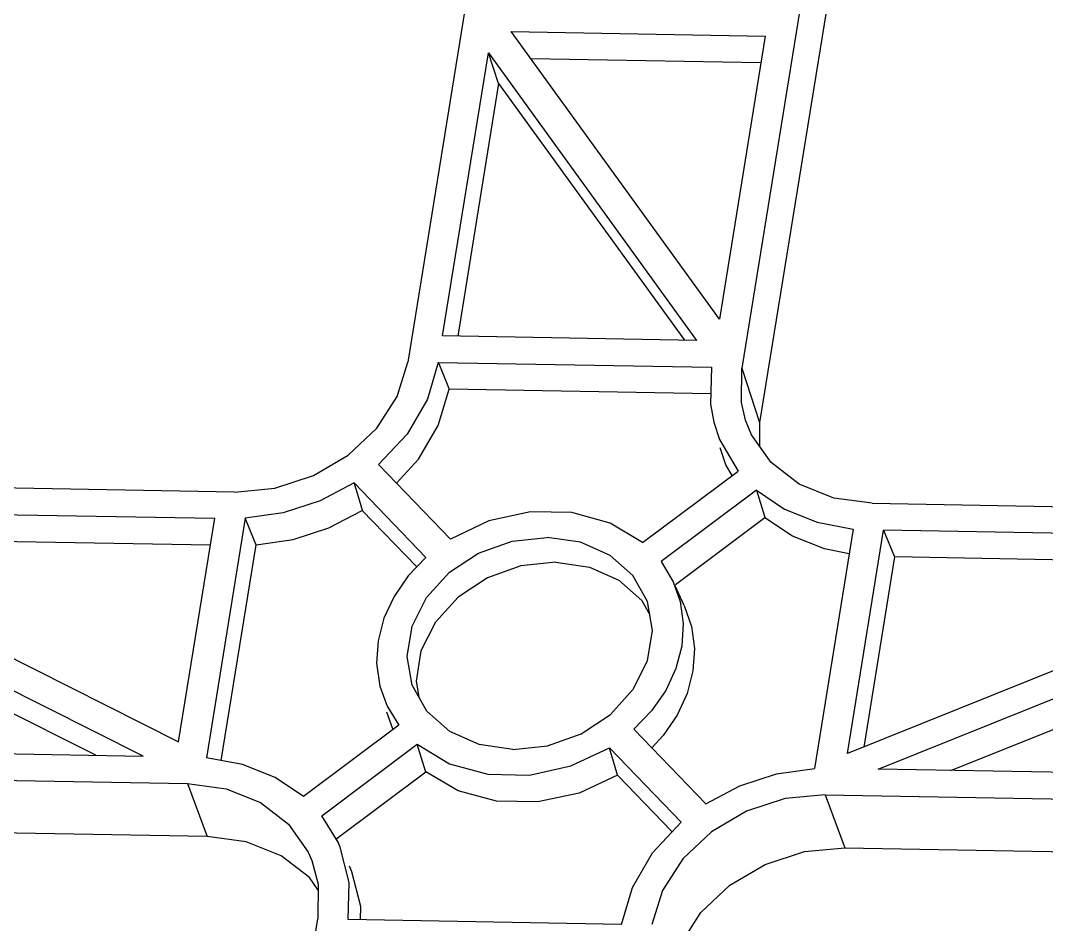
# Model space of a CAD drawing. Extents: x -268 to 907, y 393 to 1224.
# Drawn here: x 560.1 to 625.9, y 709.4 to 767.3 of the extents above; entities that cross this region are included whole.
import ezdxf

# ---------------------------------------------------------------- set-up
doc = ezdxf.new("R2010")
doc.units = 0
doc.header["$LTSCALE"] = 1.21
doc.header["$MEASUREMENT"] = 0
doc.layers.get('0').update_dxf_attribs({"linetype": 'CONTINUOUS'})

msp = doc.modelspace()

# ---------------------------------------------------------------- linework, layer by layer
at = {"color": 7, "linetype": 'Continuous'}
for p, q in [((592.10249, 789.55592), (584.95752, 745.39618)), ((613.49599, 789.17718), (606.35102, 745.01745)), ((614.62806, 785.68749), (607.48309, 741.52775)), ((604.90682, 748.14626), (591.57242, 766.57134)), ((591.57242, 766.57134), (607.84137, 766.28332)), ((607.84137, 766.28332), (604.90682, 748.14626)), ((587.18031, 747.07952), (590.11486, 765.21658)), ((590.77065, 763.23987), (590.11486, 765.21658)), ((590.11486, 765.21658), (603.44926, 746.7915)), ((592.82667, 764.83824), (607.56534, 764.57732)), ((590.77065, 763.23987), (588.15315, 747.06229)), ((590.77065, 763.23987), (602.66443, 746.8054)), ((603.44926, 746.7915), (587.18031, 747.07952)), ((586.90574, 745.38268), (604.40956, 745.0728)), ((606.35102, 745.01745), (607.48309, 741.52775)), ((604.35995, 743.36279), (587.60187, 743.65946)), ((607.48309, 741.52775), (607.46697, 740.04541)), ((605.32064, 738.8323), (604.96307, 739.92177)), ((573.86047, 737.08412), (429.89489, 739.63278)), ((587.68035, 734.06802), (583.07979, 738.83647)), ((605.71848, 738.1421), (605.32064, 738.8323)), ((599.98845, 733.85012), (606.10138, 738.42891)), ((581.51043, 737.66096), (586.11099, 732.89251)), ((607.28248, 737.20472), (601.16955, 732.62593)), ((614.70261, 736.36109), (758.66819, 733.81243)), ((540.68178, 735.96979), (570.27411, 721.08737)), ((540.68178, 735.96979), (572.59066, 735.4049)), ((570.27411, 721.08737), (572.59066, 735.4049)), ((574.54098, 735.40424), (572.05914, 720.06513)), ((582.03746, 735.89343), (585.50075, 732.30376)), ((607.82802, 735.43686), (602.09525, 731.14282)), ((609.59326, 734.26182), (607.82802, 735.43686)), ((567.9935, 720.17097), (538.40118, 735.05339)), ((613.48392, 734.71482), (611.00208, 719.37571)), ((544.20785, 734.19648), (572.31463, 733.6989)), ((613.10677, 720.32909), (615.42332, 734.64663)), ((647.3322, 734.08173), (613.10677, 720.32909)), ((647.3322, 734.08173), (615.42332, 734.64663)), ((615.42332, 734.64663), (616.12013, 732.9234)), ((573.0063, 719.88917), (575.2396, 733.6922)), ((564.97434, 720.22442), (539.0842, 733.24496)), ((616.12013, 732.9234), (614.15024, 720.74838)), ((615.07865, 719.33741), (649.30408, 733.09005)), ((643.25408, 732.44304), (616.12013, 732.9234)), ((601.16955, 732.62593), (601.94877, 731.33838)), ((602.65871, 729.81303), (602.06666, 731.08512)), ((619.7377, 719.25493), (648.96583, 730.99953)), ((599.93551, 730.14355), (600.45452, 729.22697)), ((585.48048, 724.97323), (585.65461, 723.96557)), ((583.57971, 723.01553), (583.98869, 721.86577)), ((600.56486, 723.06925), (599.43208, 721.88744)), ((602.20398, 722.79958), (601.31624, 721.49239)), ((584.37352, 722.15402), (578.26059, 717.57524)), ((599.43208, 721.88744), (604.03264, 717.11899)), ((426.87488, 720.96752), (570.84046, 718.41886)), ((579.44168, 716.35104), (585.55461, 720.92983)), ((601.31624, 721.49239), (600.57553, 720.70225)), ((536.08463, 720.73586), (567.9935, 720.17097)), ((602.46328, 715.94348), (597.86272, 720.71193)), ((580.34546, 714.85151), (586.10216, 719.16347)), ((598.38824, 718.94596), (595.92591, 717.80632)), ((601.85304, 715.35473), (598.38824, 718.94596)), ((646.98752, 718.77252), (615.07865, 719.33741)), ((570.84046, 718.41886), (572.10038, 715.02493)), ((595.92591, 717.80632), (593.27747, 717.2394)), ((611.6826, 717.69583), (755.64818, 715.14717)), ((611.6826, 717.69583), (612.94252, 714.30189)), ((572.10038, 715.02493), (428.1348, 717.57358)), ((580.48187, 714.66938), (579.44168, 716.35104)), ((612.94252, 714.30189), (756.9081, 711.75323)), ((579.21193, 711.59165), (578.64908, 712.38815)), ((581.91634, 710.56862), (581.89989, 709.69275)), ((572.04708, 665.60277), (579.19205, 709.7625)), ((598.63733, 709.39728), (581.1335, 709.70715))]:
    msp.add_line(p, q, dxfattribs=at)
for points in [[(573.86047, 737.08412), (576.42413, 737.32867), (578.90672, 738.1348), (581.13864, 739.44735), (582.96816, 741.17693), (584.27085, 743.20611), (584.95752, 745.39618)], [(586.90574, 745.38268), (586.20839, 743.02043), (584.90927, 740.79761), (583.07979, 738.83647)], [(604.40956, 745.0728), (604.3407, 742.69943), (604.54871, 741.55205)], [(606.5883, 741.69041), (606.32709, 742.81565), (606.35102, 745.01745)], [(584.22117, 737.65343), (585.62613, 739.18096), (586.89725, 741.35327), (587.60187, 743.65946)], [(604.54871, 741.55205), (604.91515, 740.44344), (606.10138, 738.42891)], [(614.70261, 736.36109), (612.2325, 736.69475), (610.0242, 737.58392), (608.22855, 738.96777), (606.96757, 740.75206), (606.5883, 741.69041)], [(581.51043, 737.66096), (579.32836, 736.51182), (576.97173, 735.74873), (574.54098, 735.40424)], [(607.28248, 737.20472), (609.08128, 735.9851), (611.17823, 735.14317), (613.48392, 734.71482)], [(575.2396, 733.6922), (577.60702, 734.04391), (579.90315, 734.78743), (582.03746, 735.89343)], [(599.98845, 733.85012), (597.91662, 735.09819), (595.46013, 735.77108), (592.80265, 735.81813), (590.14306, 735.23581), (587.68035, 734.06802)], [(585.2356, 724.70486), (584.915, 726.55389), (585.22966, 728.49866), (586.14708, 730.32872), (587.61537, 731.94224), (589.48447, 733.17183), (591.63539, 733.94164), (593.86972, 734.17734)], [(600.30747, 730.07509), (599.36713, 731.7342), (597.90547, 733.02275), (596.01523, 733.8641), (593.86972, 734.17734)], [(613.22809, 733.13364), (611.63636, 733.44148), (609.59326, 734.26182)], [(586.11099, 732.89251), (584.97821, 731.7107), (584.07357, 730.40241), (583.42356, 729.00592), (583.04722, 727.56213), (582.95554, 726.1133), (583.16527, 724.64564)], [(594.43522, 732.59022), (592.19901, 732.35408), (590.055, 731.5872), (588.17687, 730.35171), (586.7168, 728.7477), (585.79305, 726.90511), (585.48048, 724.97323)], [(594.43522, 732.59022), (596.58246, 732.27648), (598.46678, 731.43829), (599.93551, 730.14355)], [(601.94877, 731.33838), (602.39184, 730.07811), (602.58752, 728.66666), (602.49585, 727.21782), (602.1195, 725.77403), (601.4695, 724.37755), (600.56486, 723.06925)], [(591.67335, 720.60261), (593.90768, 720.83831), (596.0586, 721.60813), (597.92769, 722.83771), (599.39599, 724.45123), (600.31341, 726.28129), (600.62807, 728.22606), (600.30747, 730.07509)], [(602.65872, 729.813), (603.1224, 728.47591), (603.30838, 727.06974), (603.21424, 725.62799), (602.84263, 724.19115), (602.20398, 722.79958)], [(583.16527, 724.64564), (583.62855, 723.36908), (584.37352, 722.15402)], [(591.67335, 720.60261), (589.52784, 720.91585), (587.6376, 721.7572), (586.17594, 723.04575), (585.2356, 724.70486)], [(585.55461, 720.92983), (587.62644, 719.68176), (590.08294, 719.00887), (592.74042, 718.96182), (595.4, 719.54414), (597.86272, 720.71193)], [(578.26059, 717.57524), (576.46179, 718.79485), (574.36484, 719.63678), (572.05914, 720.06513)], [(593.27747, 717.2394), (590.63308, 717.28622), (588.18269, 717.9434), (586.10216, 719.16347)], [(604.03264, 717.11899), (606.21471, 718.26813), (608.57134, 719.03122), (611.00208, 719.37571)], [(570.84046, 718.41886), (573.31057, 718.0852), (575.51886, 717.19603), (577.31452, 715.81218), (578.5755, 714.02789), (578.81164, 713.4922)], [(611.6826, 717.69583), (609.11894, 717.45128), (606.63635, 716.64515), (604.40442, 715.3326), (602.5749, 713.60302), (601.27222, 711.57384), (600.58555, 709.38377)], [(598.63733, 709.39728), (599.33467, 711.75952), (600.63379, 713.98234), (602.46328, 715.94348)], [(578.64908, 712.38815), (576.83258, 713.78806), (574.59892, 714.68743), (572.10038, 715.02493)], [(581.1335, 709.70715), (581.20237, 712.08052), (580.62791, 714.33651), (580.48187, 714.66938)], [(601.71763, 705.89407), (602.41215, 708.10926), (603.72958, 710.16155), (605.58041, 711.91138), (607.83825, 713.23916), (610.34935, 714.05453), (612.94252, 714.30189)], [(578.81164, 713.4922), (579.21598, 711.96431), (579.19205, 709.7625)], [(581.19169, 713.14424), (581.35343, 712.77339), (581.91634, 710.56862)]]:
    msp.add_lwpolyline(points, dxfattribs=at)
at = {"color": 7}
for points in [[(586.906, 745.383, 0), (586.909, 745.374, 0), (586.913, 745.365, 0), (586.917, 745.356, 0), (586.92, 745.347, 0), (586.924, 745.338, 0), (586.928, 745.329, 0), (586.931, 745.32, 0), (586.935, 745.311, 0), (586.939, 745.301, 0), (586.942, 745.292, 0), (586.946, 745.283, 0), (586.95, 745.274, 0), (586.953, 745.265, 0), (586.957, 745.256, 0), (586.96, 745.247, 0), (586.964, 745.238, 0), (586.968, 745.229, 0), (586.971, 745.22, 0), (586.975, 745.211, 0), (586.979, 745.202, 0), (586.982, 745.193, 0), (586.986, 745.184, 0), (586.99, 745.175, 0), (586.993, 745.166, 0), (586.997, 745.157, 0), (587.001, 745.148, 0), (587.004, 745.139, 0), (587.008, 745.13, 0), (587.012, 745.121, 0), (587.015, 745.112, 0), (587.019, 745.103, 0), (587.022, 745.094, 0), (587.026, 745.085, 0), (587.03, 745.076, 0), (587.033, 745.067, 0), (587.037, 745.058, 0), (587.041, 745.049, 0), (587.044, 745.04, 0), (587.048, 745.031, 0), (587.052, 745.022, 0), (587.055, 745.013, 0), (587.059, 745.004, 0), (587.063, 744.995, 0), (587.066, 744.986, 0), (587.07, 744.977, 0), (587.074, 744.968, 0), (587.077, 744.959, 0), (587.081, 744.95, 0), (587.084, 744.941, 0), (587.088, 744.932, 0), (587.092, 744.923, 0), (587.095, 744.914, 0), (587.099, 744.905, 0), (587.103, 744.896, 0), (587.106, 744.887, 0), (587.11, 744.878, 0), (587.114, 744.868, 0), (587.117, 744.859, 0), (587.121, 744.85, 0), (587.125, 744.841, 0), (587.128, 744.832, 0), (587.132, 744.823, 0), (587.136, 744.814, 0), (587.139, 744.805, 0), (587.143, 744.796, 0), (587.146, 744.787, 0), (587.15, 744.778, 0), (587.154, 744.769, 0), (587.157, 744.76, 0), (587.161, 744.751, 0), (587.165, 744.742, 0), (587.168, 744.733, 0), (587.172, 744.724, 0), (587.176, 744.715, 0), (587.179, 744.706, 0), (587.183, 744.697, 0), (587.187, 744.688, 0), (587.19, 744.679, 0), (587.194, 744.67, 0), (587.198, 744.661, 0), (587.201, 744.652, 0), (587.205, 744.643, 0), (587.208, 744.634, 0), (587.212, 744.625, 0), (587.216, 744.616, 0), (587.219, 744.607, 0), (587.223, 744.598, 0), (587.227, 744.589, 0), (587.23, 744.58, 0), (587.234, 744.571, 0), (587.238, 744.562, 0), (587.241, 744.553, 0), (587.245, 744.544, 0), (587.249, 744.535, 0), (587.252, 744.526, 0), (587.256, 744.517, 0), (587.259, 744.508, 0), (587.263, 744.499, 0), (587.267, 744.49, 0), (587.27, 744.481, 0), (587.274, 744.472, 0), (587.278, 744.463, 0), (587.281, 744.453, 0), (587.285, 744.444, 0), (587.289, 744.435, 0), (587.292, 744.426, 0), (587.296, 744.417, 0), (587.3, 744.408, 0), (587.303, 744.399, 0), (587.307, 744.39, 0), (587.311, 744.381, 0), (587.314, 744.372, 0), (587.318, 744.363, 0), (587.321, 744.354, 0), (587.325, 744.345, 0), (587.329, 744.336, 0), (587.332, 744.327, 0), (587.336, 744.318, 0), (587.34, 744.309, 0), (587.343, 744.3, 0), (587.347, 744.291, 0), (587.351, 744.282, 0), (587.354, 744.273, 0), (587.358, 744.264, 0), (587.362, 744.255, 0), (587.365, 744.246, 0), (587.369, 744.237, 0), (587.372, 744.228, 0), (587.376, 744.219, 0), (587.38, 744.21, 0), (587.383, 744.201, 0), (587.387, 744.192, 0), (587.391, 744.183, 0), (587.394, 744.174, 0), (587.398, 744.165, 0), (587.402, 744.156, 0), (587.405, 744.147, 0), (587.409, 744.138, 0), (587.413, 744.129, 0), (587.416, 744.12, 0), (587.42, 744.111, 0), (587.423, 744.102, 0), (587.427, 744.093, 0), (587.431, 744.084, 0), (587.434, 744.075, 0), (587.438, 744.066, 0), (587.442, 744.056, 0), (587.445, 744.047, 0), (587.449, 744.038, 0), (587.453, 744.029, 0), (587.456, 744.02, 0), (587.46, 744.011, 0), (587.463, 744.002, 0), (587.467, 743.993, 0), (587.471, 743.984, 0), (587.474, 743.975, 0), (587.478, 743.966, 0), (587.482, 743.957, 0), (587.485, 743.948, 0), (587.489, 743.939, 0), (587.493, 743.93, 0), (587.496, 743.921, 0), (587.5, 743.912, 0), (587.504, 743.903, 0), (587.507, 743.894, 0), (587.511, 743.885, 0), (587.514, 743.876, 0), (587.518, 743.867, 0), (587.522, 743.858, 0), (587.525, 743.849, 0), (587.529, 743.84, 0), (587.533, 743.831, 0), (587.536, 743.822, 0), (587.54, 743.813, 0), (587.544, 743.804, 0), (587.547, 743.795, 0), (587.551, 743.786, 0), (587.555, 743.777, 0), (587.558, 743.768, 0), (587.562, 743.759, 0), (587.565, 743.75, 0), (587.569, 743.741, 0), (587.573, 743.732, 0), (587.576, 743.723, 0), (587.58, 743.714, 0), (587.584, 743.705, 0), (587.587, 743.696, 0), (587.591, 743.687, 0), (587.595, 743.678, 0), (587.598, 743.668, 0), (587.602, 743.659, 0)], [(581.51, 737.661, 0), (581.513, 737.652, 0), (581.516, 737.642, 0), (581.519, 737.633, 0), (581.521, 737.624, 0), (581.524, 737.615, 0), (581.527, 737.605, 0), (581.53, 737.596, 0), (581.533, 737.587, 0), (581.535, 737.578, 0), (581.538, 737.568, 0), (581.541, 737.559, 0), (581.544, 737.55, 0), (581.546, 737.541, 0), (581.549, 737.531, 0), (581.552, 737.522, 0), (581.555, 737.513, 0), (581.557, 737.504, 0), (581.56, 737.494, 0), (581.563, 737.485, 0), (581.566, 737.476, 0), (581.568, 737.467, 0), (581.571, 737.457, 0), (581.574, 737.448, 0), (581.577, 737.439, 0), (581.579, 737.43, 0), (581.582, 737.42, 0), (581.585, 737.411, 0), (581.588, 737.402, 0), (581.59, 737.393, 0), (581.593, 737.383, 0), (581.596, 737.374, 0), (581.599, 737.365, 0), (581.602, 737.356, 0), (581.604, 737.346, 0), (581.607, 737.337, 0), (581.61, 737.328, 0), (581.613, 737.319, 0), (581.615, 737.309, 0), (581.618, 737.3, 0), (581.621, 737.291, 0), (581.624, 737.282, 0), (581.626, 737.272, 0), (581.629, 737.263, 0), (581.632, 737.254, 0), (581.635, 737.245, 0), (581.637, 737.235, 0), (581.64, 737.226, 0), (581.643, 737.217, 0), (581.646, 737.208, 0), (581.648, 737.198, 0), (581.651, 737.189, 0), (581.654, 737.18, 0), (581.657, 737.171, 0), (581.659, 737.161, 0), (581.662, 737.152, 0), (581.665, 737.143, 0), (581.668, 737.134, 0), (581.671, 737.124, 0), (581.673, 737.115, 0), (581.676, 737.106, 0), (581.679, 737.096, 0), (581.682, 737.087, 0), (581.684, 737.078, 0), (581.687, 737.069, 0), (581.69, 737.059, 0), (581.693, 737.05, 0), (581.695, 737.041, 0), (581.698, 737.032, 0), (581.701, 737.022, 0), (581.704, 737.013, 0), (581.706, 737.004, 0), (581.709, 736.995, 0), (581.712, 736.985, 0), (581.715, 736.976, 0), (581.717, 736.967, 0), (581.72, 736.958, 0), (581.723, 736.948, 0), (581.726, 736.939, 0), (581.728, 736.93, 0), (581.731, 736.921, 0), (581.734, 736.911, 0), (581.737, 736.902, 0), (581.74, 736.893, 0), (581.742, 736.884, 0), (581.745, 736.874, 0), (581.748, 736.865, 0), (581.751, 736.856, 0), (581.753, 736.847, 0), (581.756, 736.837, 0), (581.759, 736.828, 0), (581.762, 736.819, 0), (581.764, 736.81, 0), (581.767, 736.8, 0), (581.77, 736.791, 0), (581.773, 736.782, 0), (581.775, 736.773, 0), (581.778, 736.763, 0), (581.781, 736.754, 0), (581.784, 736.745, 0), (581.786, 736.736, 0), (581.789, 736.726, 0), (581.792, 736.717, 0), (581.795, 736.708, 0), (581.797, 736.699, 0), (581.8, 736.689, 0), (581.803, 736.68, 0), (581.806, 736.671, 0), (581.809, 736.662, 0), (581.811, 736.652, 0), (581.814, 736.643, 0), (581.817, 736.634, 0), (581.82, 736.625, 0), (581.822, 736.615, 0), (581.825, 736.606, 0), (581.828, 736.597, 0), (581.831, 736.588, 0), (581.833, 736.578, 0), (581.836, 736.569, 0), (581.839, 736.56, 0), (581.842, 736.55, 0), (581.844, 736.541, 0), (581.847, 736.532, 0), (581.85, 736.523, 0), (581.853, 736.513, 0), (581.855, 736.504, 0), (581.858, 736.495, 0), (581.861, 736.486, 0), (581.864, 736.476, 0), (581.866, 736.467, 0), (581.869, 736.458, 0), (581.872, 736.449, 0), (581.875, 736.439, 0), (581.877, 736.43, 0), (581.88, 736.421, 0), (581.883, 736.412, 0), (581.886, 736.402, 0), (581.889, 736.393, 0), (581.891, 736.384, 0), (581.894, 736.375, 0), (581.897, 736.365, 0), (581.9, 736.356, 0), (581.902, 736.347, 0), (581.905, 736.338, 0), (581.908, 736.328, 0), (581.911, 736.319, 0), (581.913, 736.31, 0), (581.916, 736.301, 0), (581.919, 736.291, 0), (581.922, 736.282, 0), (581.924, 736.273, 0), (581.927, 736.264, 0), (581.93, 736.254, 0), (581.933, 736.245, 0), (581.935, 736.236, 0), (581.938, 736.227, 0), (581.941, 736.217, 0), (581.944, 736.208, 0), (581.946, 736.199, 0), (581.949, 736.19, 0), (581.952, 736.18, 0), (581.955, 736.171, 0), (581.957, 736.162, 0), (581.96, 736.153, 0), (581.963, 736.143, 0), (581.966, 736.134, 0), (581.969, 736.125, 0), (581.971, 736.116, 0), (581.974, 736.106, 0), (581.977, 736.097, 0), (581.98, 736.088, 0), (581.982, 736.079, 0), (581.985, 736.069, 0), (581.988, 736.06, 0), (581.991, 736.051, 0), (581.993, 736.042, 0), (581.996, 736.032, 0), (581.999, 736.023, 0), (582.002, 736.014, 0), (582.004, 736.004, 0), (582.007, 735.995, 0), (582.01, 735.986, 0), (582.013, 735.977, 0), (582.015, 735.967, 0), (582.018, 735.958, 0), (582.021, 735.949, 0), (582.024, 735.94, 0), (582.026, 735.93, 0), (582.029, 735.921, 0), (582.032, 735.912, 0), (582.035, 735.903, 0), (582.037, 735.893, 0)], [(607.282, 737.205, 0), (607.285, 737.195, 0), (607.288, 737.186, 0), (607.291, 737.177, 0), (607.294, 737.168, 0), (607.297, 737.158, 0), (607.3, 737.149, 0), (607.302, 737.14, 0), (607.305, 737.131, 0), (607.308, 737.121, 0), (607.311, 737.112, 0), (607.314, 737.103, 0), (607.317, 737.094, 0), (607.32, 737.084, 0), (607.322, 737.075, 0), (607.325, 737.066, 0), (607.328, 737.057, 0), (607.331, 737.047, 0), (607.334, 737.038, 0), (607.337, 737.029, 0), (607.34, 737.02, 0), (607.342, 737.01, 0), (607.345, 737.001, 0), (607.348, 736.992, 0), (607.351, 736.983, 0), (607.354, 736.973, 0), (607.357, 736.964, 0), (607.36, 736.955, 0), (607.362, 736.946, 0), (607.365, 736.936, 0), (607.368, 736.927, 0), (607.371, 736.918, 0), (607.374, 736.909, 0), (607.377, 736.899, 0), (607.379, 736.89, 0), (607.382, 736.881, 0), (607.385, 736.871, 0), (607.388, 736.862, 0), (607.391, 736.853, 0), (607.394, 736.844, 0), (607.397, 736.834, 0), (607.399, 736.825, 0), (607.402, 736.816, 0), (607.405, 736.807, 0), (607.408, 736.797, 0), (607.411, 736.788, 0), (607.414, 736.779, 0), (607.417, 736.77, 0), (607.419, 736.76, 0), (607.422, 736.751, 0), (607.425, 736.742, 0), (607.428, 736.733, 0), (607.431, 736.723, 0), (607.434, 736.714, 0), (607.437, 736.705, 0), (607.439, 736.696, 0), (607.442, 736.686, 0), (607.445, 736.677, 0), (607.448, 736.668, 0), (607.451, 736.659, 0), (607.454, 736.649, 0), (607.457, 736.64, 0), (607.459, 736.631, 0), (607.462, 736.622, 0), (607.465, 736.612, 0), (607.468, 736.603, 0), (607.471, 736.594, 0), (607.474, 736.585, 0), (607.477, 736.575, 0), (607.479, 736.566, 0), (607.482, 736.557, 0), (607.485, 736.547, 0), (607.488, 736.538, 0), (607.491, 736.529, 0), (607.494, 736.52, 0), (607.497, 736.51, 0), (607.499, 736.501, 0), (607.502, 736.492, 0), (607.505, 736.483, 0), (607.508, 736.473, 0), (607.511, 736.464, 0), (607.514, 736.455, 0), (607.516, 736.446, 0), (607.519, 736.436, 0), (607.522, 736.427, 0), (607.525, 736.418, 0), (607.528, 736.409, 0), (607.531, 736.399, 0), (607.534, 736.39, 0), (607.536, 736.381, 0), (607.539, 736.372, 0), (607.542, 736.362, 0), (607.545, 736.353, 0), (607.548, 736.344, 0), (607.551, 736.335, 0), (607.554, 736.325, 0), (607.556, 736.316, 0), (607.559, 736.307, 0), (607.562, 736.298, 0), (607.565, 736.288, 0), (607.568, 736.279, 0), (607.571, 736.27, 0), (607.574, 736.261, 0), (607.576, 736.251, 0), (607.579, 736.242, 0), (607.582, 736.233, 0), (607.585, 736.224, 0), (607.588, 736.214, 0), (607.591, 736.205, 0), (607.594, 736.196, 0), (607.596, 736.187, 0), (607.599, 736.177, 0), (607.602, 736.168, 0), (607.605, 736.159, 0), (607.608, 736.149, 0), (607.611, 736.14, 0), (607.614, 736.131, 0), (607.616, 736.122, 0), (607.619, 736.112, 0), (607.622, 736.103, 0), (607.625, 736.094, 0), (607.628, 736.085, 0), (607.631, 736.075, 0), (607.634, 736.066, 0), (607.636, 736.057, 0), (607.639, 736.048, 0), (607.642, 736.038, 0), (607.645, 736.029, 0), (607.648, 736.02, 0), (607.651, 736.011, 0), (607.654, 736.001, 0), (607.656, 735.992, 0), (607.659, 735.983, 0), (607.662, 735.974, 0), (607.665, 735.964, 0), (607.668, 735.955, 0), (607.671, 735.946, 0), (607.674, 735.937, 0), (607.676, 735.927, 0), (607.679, 735.918, 0), (607.682, 735.909, 0), (607.685, 735.9, 0), (607.688, 735.89, 0), (607.691, 735.881, 0), (607.694, 735.872, 0), (607.696, 735.863, 0), (607.699, 735.853, 0), (607.702, 735.844, 0), (607.705, 735.835, 0), (607.708, 735.826, 0), (607.711, 735.816, 0), (607.714, 735.807, 0), (607.717, 735.798, 0), (607.719, 735.789, 0), (607.722, 735.779, 0), (607.725, 735.77, 0), (607.728, 735.761, 0), (607.731, 735.752, 0), (607.734, 735.742, 0), (607.737, 735.733, 0), (607.739, 735.724, 0), (607.742, 735.715, 0), (607.745, 735.705, 0), (607.748, 735.696, 0), (607.751, 735.687, 0), (607.754, 735.677, 0), (607.757, 735.668, 0), (607.759, 735.659, 0), (607.762, 735.65, 0), (607.765, 735.64, 0), (607.768, 735.631, 0), (607.771, 735.622, 0), (607.774, 735.613, 0), (607.777, 735.603, 0), (607.779, 735.594, 0), (607.782, 735.585, 0), (607.785, 735.576, 0), (607.788, 735.566, 0), (607.791, 735.557, 0), (607.794, 735.548, 0), (607.797, 735.539, 0), (607.799, 735.529, 0), (607.802, 735.52, 0), (607.805, 735.511, 0), (607.808, 735.502, 0), (607.811, 735.492, 0), (607.814, 735.483, 0), (607.817, 735.474, 0), (607.819, 735.465, 0), (607.822, 735.455, 0), (607.825, 735.446, 0), (607.828, 735.437, 0)], [(575.24, 733.692, 0), (575.236, 733.701, 0), (575.232, 733.71, 0), (575.229, 733.719, 0), (575.225, 733.728, 0), (575.221, 733.737, 0), (575.218, 733.746, 0), (575.214, 733.755, 0), (575.21, 733.764, 0), (575.207, 733.773, 0), (575.203, 733.782, 0), (575.199, 733.791, 0), (575.196, 733.8, 0), (575.192, 733.809, 0), (575.188, 733.818, 0), (575.185, 733.827, 0), (575.181, 733.836, 0), (575.177, 733.845, 0), (575.174, 733.854, 0), (575.17, 733.862, 0), (575.166, 733.871, 0), (575.163, 733.88, 0), (575.159, 733.889, 0), (575.155, 733.898, 0), (575.152, 733.907, 0), (575.148, 733.916, 0), (575.144, 733.925, 0), (575.141, 733.934, 0), (575.137, 733.943, 0), (575.133, 733.952, 0), (575.13, 733.961, 0), (575.126, 733.97, 0), (575.123, 733.979, 0), (575.119, 733.988, 0), (575.115, 733.997, 0), (575.112, 734.006, 0), (575.108, 734.015, 0), (575.104, 734.024, 0), (575.101, 734.033, 0), (575.097, 734.042, 0), (575.093, 734.051, 0), (575.09, 734.06, 0), (575.086, 734.069, 0), (575.082, 734.078, 0), (575.079, 734.087, 0), (575.075, 734.096, 0), (575.071, 734.104, 0), (575.068, 734.113, 0), (575.064, 734.122, 0), (575.06, 734.131, 0), (575.057, 734.14, 0), (575.053, 734.149, 0), (575.049, 734.158, 0), (575.046, 734.167, 0), (575.042, 734.176, 0), (575.038, 734.185, 0), (575.035, 734.194, 0), (575.031, 734.203, 0), (575.027, 734.212, 0), (575.024, 734.221, 0), (575.02, 734.23, 0), (575.016, 734.239, 0), (575.013, 734.248, 0), (575.009, 734.257, 0), (575.005, 734.266, 0), (575.002, 734.275, 0), (574.998, 734.284, 0), (574.994, 734.293, 0), (574.991, 734.302, 0), (574.987, 734.311, 0), (574.983, 734.32, 0), (574.98, 734.329, 0), (574.976, 734.338, 0), (574.973, 734.347, 0), (574.969, 734.355, 0), (574.965, 734.364, 0), (574.962, 734.373, 0), (574.958, 734.382, 0), (574.954, 734.391, 0), (574.951, 734.4, 0), (574.947, 734.409, 0), (574.943, 734.418, 0), (574.94, 734.427, 0), (574.936, 734.436, 0), (574.932, 734.445, 0), (574.929, 734.454, 0), (574.925, 734.463, 0), (574.921, 734.472, 0), (574.918, 734.481, 0), (574.914, 734.49, 0), (574.91, 734.499, 0), (574.907, 734.508, 0), (574.903, 734.517, 0), (574.899, 734.526, 0), (574.896, 734.535, 0), (574.892, 734.544, 0), (574.888, 734.553, 0), (574.885, 734.562, 0), (574.881, 734.571, 0), (574.877, 734.58, 0), (574.874, 734.589, 0), (574.87, 734.597, 0), (574.866, 734.606, 0), (574.863, 734.615, 0), (574.859, 734.624, 0), (574.855, 734.633, 0), (574.852, 734.642, 0), (574.848, 734.651, 0), (574.844, 734.66, 0), (574.841, 734.669, 0), (574.837, 734.678, 0), (574.834, 734.687, 0), (574.83, 734.696, 0), (574.826, 734.705, 0), (574.823, 734.714, 0), (574.819, 734.723, 0), (574.815, 734.732, 0), (574.812, 734.741, 0), (574.808, 734.75, 0), (574.804, 734.759, 0), (574.801, 734.768, 0), (574.797, 734.777, 0), (574.793, 734.786, 0), (574.79, 734.795, 0), (574.786, 734.804, 0), (574.782, 734.813, 0), (574.779, 734.822, 0), (574.775, 734.831, 0), (574.771, 734.84, 0), (574.768, 734.848, 0), (574.764, 734.857, 0), (574.76, 734.866, 0), (574.757, 734.875, 0), (574.753, 734.884, 0), (574.749, 734.893, 0), (574.746, 734.902, 0), (574.742, 734.911, 0), (574.738, 734.92, 0), (574.735, 734.929, 0), (574.731, 734.938, 0), (574.727, 734.947, 0), (574.724, 734.956, 0), (574.72, 734.965, 0), (574.716, 734.974, 0), (574.713, 734.983, 0), (574.709, 734.992, 0), (574.706, 735.001, 0), (574.702, 735.01, 0), (574.698, 735.019, 0), (574.695, 735.028, 0), (574.691, 735.037, 0), (574.687, 735.046, 0), (574.684, 735.055, 0), (574.68, 735.064, 0), (574.676, 735.073, 0), (574.673, 735.082, 0), (574.669, 735.09, 0), (574.665, 735.099, 0), (574.662, 735.108, 0), (574.658, 735.117, 0), (574.654, 735.126, 0), (574.651, 735.135, 0), (574.647, 735.144, 0), (574.643, 735.153, 0), (574.64, 735.162, 0), (574.636, 735.171, 0), (574.632, 735.18, 0), (574.629, 735.189, 0), (574.625, 735.198, 0), (574.621, 735.207, 0), (574.618, 735.216, 0), (574.614, 735.225, 0), (574.61, 735.234, 0), (574.607, 735.243, 0), (574.603, 735.252, 0), (574.599, 735.261, 0), (574.596, 735.27, 0), (574.592, 735.279, 0), (574.589, 735.288, 0), (574.585, 735.297, 0), (574.581, 735.306, 0), (574.578, 735.315, 0), (574.574, 735.324, 0), (574.57, 735.333, 0), (574.567, 735.341, 0), (574.563, 735.35, 0), (574.559, 735.359, 0), (574.556, 735.368, 0), (574.552, 735.377, 0), (574.548, 735.386, 0), (574.545, 735.395, 0), (574.541, 735.404, 0)], [(586.102, 719.163, 0), (586.099, 719.173, 0), (586.096, 719.182, 0), (586.094, 719.191, 0), (586.091, 719.2, 0), (586.088, 719.21, 0), (586.085, 719.219, 0), (586.082, 719.228, 0), (586.079, 719.237, 0), (586.076, 719.247, 0), (586.073, 719.256, 0), (586.071, 719.265, 0), (586.068, 719.274, 0), (586.065, 719.284, 0), (586.062, 719.293, 0), (586.059, 719.302, 0), (586.056, 719.311, 0), (586.053, 719.321, 0), (586.05, 719.33, 0), (586.048, 719.339, 0), (586.045, 719.348, 0), (586.042, 719.358, 0), (586.039, 719.367, 0), (586.036, 719.376, 0), (586.033, 719.385, 0), (586.03, 719.395, 0), (586.028, 719.404, 0), (586.025, 719.413, 0), (586.022, 719.422, 0), (586.019, 719.432, 0), (586.016, 719.441, 0), (586.013, 719.45, 0), (586.01, 719.459, 0), (586.007, 719.469, 0), (586.005, 719.478, 0), (586.002, 719.487, 0), (585.999, 719.496, 0), (585.996, 719.506, 0), (585.993, 719.515, 0), (585.99, 719.524, 0), (585.987, 719.533, 0), (585.984, 719.543, 0), (585.982, 719.552, 0), (585.979, 719.561, 0), (585.976, 719.57, 0), (585.973, 719.58, 0), (585.97, 719.589, 0), (585.967, 719.598, 0), (585.964, 719.607, 0), (585.962, 719.617, 0), (585.959, 719.626, 0), (585.956, 719.635, 0), (585.953, 719.644, 0), (585.95, 719.654, 0), (585.947, 719.663, 0), (585.944, 719.672, 0), (585.941, 719.681, 0), (585.939, 719.691, 0), (585.936, 719.7, 0), (585.933, 719.709, 0), (585.93, 719.718, 0), (585.927, 719.728, 0), (585.924, 719.737, 0), (585.921, 719.746, 0), (585.918, 719.755, 0), (585.916, 719.765, 0), (585.913, 719.774, 0), (585.91, 719.783, 0), (585.907, 719.792, 0), (585.904, 719.802, 0), (585.901, 719.811, 0), (585.898, 719.82, 0), (585.896, 719.829, 0), (585.893, 719.839, 0), (585.89, 719.848, 0), (585.887, 719.857, 0), (585.884, 719.866, 0), (585.881, 719.875, 0), (585.878, 719.885, 0), (585.875, 719.894, 0), (585.873, 719.903, 0), (585.87, 719.912, 0), (585.867, 719.922, 0), (585.864, 719.931, 0), (585.861, 719.94, 0), (585.858, 719.949, 0), (585.855, 719.959, 0), (585.853, 719.968, 0), (585.85, 719.977, 0), (585.847, 719.986, 0), (585.844, 719.996, 0), (585.841, 720.005, 0), (585.838, 720.014, 0), (585.835, 720.023, 0), (585.832, 720.033, 0), (585.83, 720.042, 0), (585.827, 720.051, 0), (585.824, 720.06, 0), (585.821, 720.07, 0), (585.818, 720.079, 0), (585.815, 720.088, 0), (585.812, 720.097, 0), (585.81, 720.107, 0), (585.807, 720.116, 0), (585.804, 720.125, 0), (585.801, 720.134, 0), (585.798, 720.144, 0), (585.795, 720.153, 0), (585.792, 720.162, 0), (585.789, 720.171, 0), (585.787, 720.181, 0), (585.784, 720.19, 0), (585.781, 720.199, 0), (585.778, 720.208, 0), (585.775, 720.218, 0), (585.772, 720.227, 0), (585.769, 720.236, 0), (585.767, 720.245, 0), (585.764, 720.255, 0), (585.761, 720.264, 0), (585.758, 720.273, 0), (585.755, 720.282, 0), (585.752, 720.292, 0), (585.749, 720.301, 0), (585.746, 720.31, 0), (585.744, 720.319, 0), (585.741, 720.329, 0), (585.738, 720.338, 0), (585.735, 720.347, 0), (585.732, 720.356, 0), (585.729, 720.366, 0), (585.726, 720.375, 0), (585.724, 720.384, 0), (585.721, 720.393, 0), (585.718, 720.403, 0), (585.715, 720.412, 0), (585.712, 720.421, 0), (585.709, 720.43, 0), (585.706, 720.44, 0), (585.704, 720.449, 0), (585.701, 720.458, 0), (585.698, 720.467, 0), (585.695, 720.477, 0), (585.692, 720.486, 0), (585.689, 720.495, 0), (585.686, 720.504, 0), (585.683, 720.514, 0), (585.681, 720.523, 0), (585.678, 720.532, 0), (585.675, 720.541, 0), (585.672, 720.551, 0), (585.669, 720.56, 0), (585.666, 720.569, 0), (585.663, 720.578, 0), (585.661, 720.588, 0), (585.658, 720.597, 0), (585.655, 720.606, 0), (585.652, 720.615, 0), (585.649, 720.625, 0), (585.646, 720.634, 0), (585.643, 720.643, 0), (585.641, 720.652, 0), (585.638, 720.662, 0), (585.635, 720.671, 0), (585.632, 720.68, 0), (585.629, 720.689, 0), (585.626, 720.699, 0), (585.623, 720.708, 0), (585.62, 720.717, 0), (585.618, 720.726, 0), (585.615, 720.736, 0), (585.612, 720.745, 0), (585.609, 720.754, 0), (585.606, 720.763, 0), (585.603, 720.773, 0), (585.6, 720.782, 0), (585.598, 720.791, 0), (585.595, 720.8, 0), (585.592, 720.81, 0), (585.589, 720.819, 0), (585.586, 720.828, 0), (585.583, 720.837, 0), (585.58, 720.847, 0), (585.578, 720.856, 0), (585.575, 720.865, 0), (585.572, 720.874, 0), (585.569, 720.884, 0), (585.566, 720.893, 0), (585.563, 720.902, 0), (585.56, 720.911, 0), (585.557, 720.921, 0), (585.555, 720.93, 0)], [(598.388, 718.946, 0), (598.385, 718.955, 0), (598.383, 718.964, 0), (598.38, 718.974, 0), (598.377, 718.983, 0), (598.374, 718.992, 0), (598.372, 719.001, 0), (598.369, 719.011, 0), (598.366, 719.02, 0), (598.363, 719.029, 0), (598.361, 719.038, 0), (598.358, 719.048, 0), (598.355, 719.057, 0), (598.352, 719.066, 0), (598.35, 719.075, 0), (598.347, 719.085, 0), (598.344, 719.094, 0), (598.341, 719.103, 0), (598.339, 719.112, 0), (598.336, 719.122, 0), (598.333, 719.131, 0), (598.33, 719.14, 0), (598.328, 719.149, 0), (598.325, 719.159, 0), (598.322, 719.168, 0), (598.319, 719.177, 0), (598.317, 719.186, 0), (598.314, 719.196, 0), (598.311, 719.205, 0), (598.308, 719.214, 0), (598.306, 719.223, 0), (598.303, 719.233, 0), (598.3, 719.242, 0), (598.297, 719.251, 0), (598.295, 719.26, 0), (598.292, 719.27, 0), (598.289, 719.279, 0), (598.286, 719.288, 0), (598.284, 719.297, 0), (598.281, 719.307, 0), (598.278, 719.316, 0), (598.275, 719.325, 0), (598.273, 719.334, 0), (598.27, 719.344, 0), (598.267, 719.353, 0), (598.264, 719.362, 0), (598.262, 719.371, 0), (598.259, 719.381, 0), (598.256, 719.39, 0), (598.253, 719.399, 0), (598.251, 719.408, 0), (598.248, 719.418, 0), (598.245, 719.427, 0), (598.242, 719.436, 0), (598.24, 719.445, 0), (598.237, 719.455, 0), (598.234, 719.464, 0), (598.231, 719.473, 0), (598.229, 719.482, 0), (598.226, 719.491, 0), (598.223, 719.501, 0), (598.22, 719.51, 0), (598.218, 719.519, 0), (598.215, 719.528, 0), (598.212, 719.538, 0), (598.209, 719.547, 0), (598.207, 719.556, 0), (598.204, 719.565, 0), (598.201, 719.575, 0), (598.198, 719.584, 0), (598.196, 719.593, 0), (598.193, 719.602, 0), (598.19, 719.612, 0), (598.187, 719.621, 0), (598.185, 719.63, 0), (598.182, 719.639, 0), (598.179, 719.649, 0), (598.176, 719.658, 0), (598.174, 719.667, 0), (598.171, 719.676, 0), (598.168, 719.686, 0), (598.165, 719.695, 0), (598.163, 719.704, 0), (598.16, 719.713, 0), (598.157, 719.723, 0), (598.154, 719.732, 0), (598.152, 719.741, 0), (598.149, 719.75, 0), (598.146, 719.76, 0), (598.143, 719.769, 0), (598.141, 719.778, 0), (598.138, 719.787, 0), (598.135, 719.797, 0), (598.132, 719.806, 0), (598.13, 719.815, 0), (598.127, 719.824, 0), (598.124, 719.834, 0), (598.121, 719.843, 0), (598.119, 719.852, 0), (598.116, 719.861, 0), (598.113, 719.871, 0), (598.11, 719.88, 0), (598.108, 719.889, 0), (598.105, 719.898, 0), (598.102, 719.908, 0), (598.099, 719.917, 0), (598.097, 719.926, 0), (598.094, 719.935, 0), (598.091, 719.945, 0), (598.088, 719.954, 0), (598.086, 719.963, 0), (598.083, 719.972, 0), (598.08, 719.982, 0), (598.077, 719.991, 0), (598.075, 720, 0), (598.072, 720.009, 0), (598.069, 720.019, 0), (598.066, 720.028, 0), (598.064, 720.037, 0), (598.061, 720.046, 0), (598.058, 720.056, 0), (598.055, 720.065, 0), (598.053, 720.074, 0), (598.05, 720.083, 0), (598.047, 720.092, 0), (598.044, 720.102, 0), (598.042, 720.111, 0), (598.039, 720.12, 0), (598.036, 720.129, 0), (598.033, 720.139, 0), (598.031, 720.148, 0), (598.028, 720.157, 0), (598.025, 720.166, 0), (598.022, 720.176, 0), (598.02, 720.185, 0), (598.017, 720.194, 0), (598.014, 720.203, 0), (598.011, 720.213, 0), (598.009, 720.222, 0), (598.006, 720.231, 0), (598.003, 720.24, 0), (598, 720.25, 0), (597.998, 720.259, 0), (597.995, 720.268, 0), (597.992, 720.277, 0), (597.989, 720.287, 0), (597.987, 720.296, 0), (597.984, 720.305, 0), (597.981, 720.314, 0), (597.978, 720.324, 0), (597.976, 720.333, 0), (597.973, 720.342, 0), (597.97, 720.351, 0), (597.967, 720.361, 0), (597.965, 720.37, 0), (597.962, 720.379, 0), (597.959, 720.388, 0), (597.956, 720.398, 0), (597.954, 720.407, 0), (597.951, 720.416, 0), (597.948, 720.425, 0), (597.945, 720.435, 0), (597.943, 720.444, 0), (597.94, 720.453, 0), (597.937, 720.462, 0), (597.934, 720.472, 0), (597.932, 720.481, 0), (597.929, 720.49, 0), (597.926, 720.499, 0), (597.923, 720.509, 0), (597.921, 720.518, 0), (597.918, 720.527, 0), (597.915, 720.536, 0), (597.912, 720.546, 0), (597.91, 720.555, 0), (597.907, 720.564, 0), (597.904, 720.573, 0), (597.901, 720.582, 0), (597.899, 720.592, 0), (597.896, 720.601, 0), (597.893, 720.61, 0), (597.89, 720.619, 0), (597.887, 720.629, 0), (597.885, 720.638, 0), (597.882, 720.647, 0), (597.879, 720.656, 0), (597.876, 720.666, 0), (597.874, 720.675, 0), (597.871, 720.684, 0), (597.868, 720.693, 0), (597.865, 720.703, 0), (597.863, 720.712, 0)]]:
    msp.add_polyline3d(points, dxfattribs=at)

doc.saveas('drawing.dxf')
